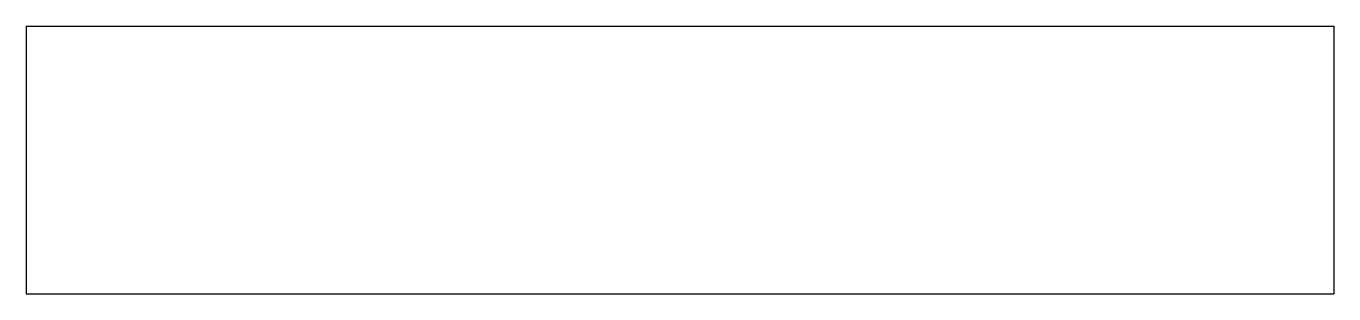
# Model space of a CAD drawing. Header units: millimetres. Extents: x 0 to 576, y 0 to 118.
import ezdxf

# ---------------------------------------------------------------- set-up
doc = ezdxf.new("R2010")
doc.units = ezdxf.units.MM

msp = doc.modelspace()

# ---------------------------------------------------------------- linework, layer by layer
for p, q in [((0, 118, 0.95), (576.2, 118, 0.95)), ((0, 118, 0.95), (0, 0, 0.95)), ((576.2, 118, 0.95), (576.2, 0, 0.95)), ((0, 0, 0.95), (576.2, 0, 0.95))]:
    msp.add_line(p, q)

doc.saveas('drawing.dxf')
